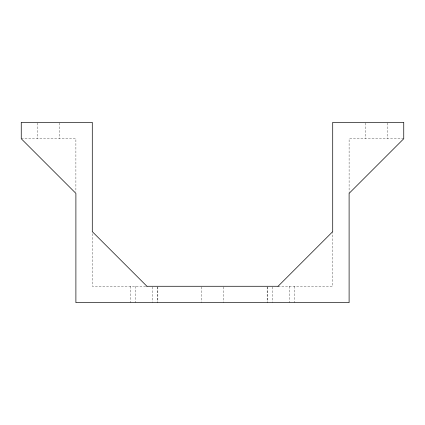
<?xml version="1.0" encoding="UTF-8"?>
<svg xmlns="http://www.w3.org/2000/svg" width="425" height="425" viewBox="0 0 425 425"><rect width="100%" height="100%" fill="white"/><g stroke="black" fill="none" stroke-linecap="round" stroke-linejoin="round"><path stroke-width="0.32" stroke-dasharray="2.12 1.59" d="M21.25 138.731L75.894 138.731L75.894 192.058M403.75 138.731L349.106 138.731L349.106 193.375M145.685 286.269L92.283 286.269L92.283 231.625M278.072 286.269L332.717 286.269L332.717 231.625M387.356 122.995L387.356 138.731M365.5 122.995L365.5 138.731M294.413 286.269L294.413 302.658M289.68 286.269L289.68 302.658M272.553 286.923L272.553 302.658M267.824 286.923L267.824 302.658M267.144 286.923L267.144 302.658M223.428 286.923L223.428 302.658M201.572 286.923L201.572 302.658M157.856 286.923L157.856 302.658M157.176 286.923L157.176 302.658M152.447 286.923L152.447 302.658M135.32 286.269L135.32 302.658M130.587 286.269L130.587 302.658M59.5 122.995L59.5 138.731M37.644 122.995L37.644 138.731"/><path stroke-width="0.64" d="M278.072 286.269L332.717 231.625L332.717 122.342L403.75 122.342L403.75 138.731L349.106 193.375L349.106 302.658L75.894 302.658L75.894 193.375L21.25 138.731L21.25 122.342L92.283 122.342L92.283 231.625L146.928 286.269M146.816 286.269L278.184 286.269"/></g></svg>
